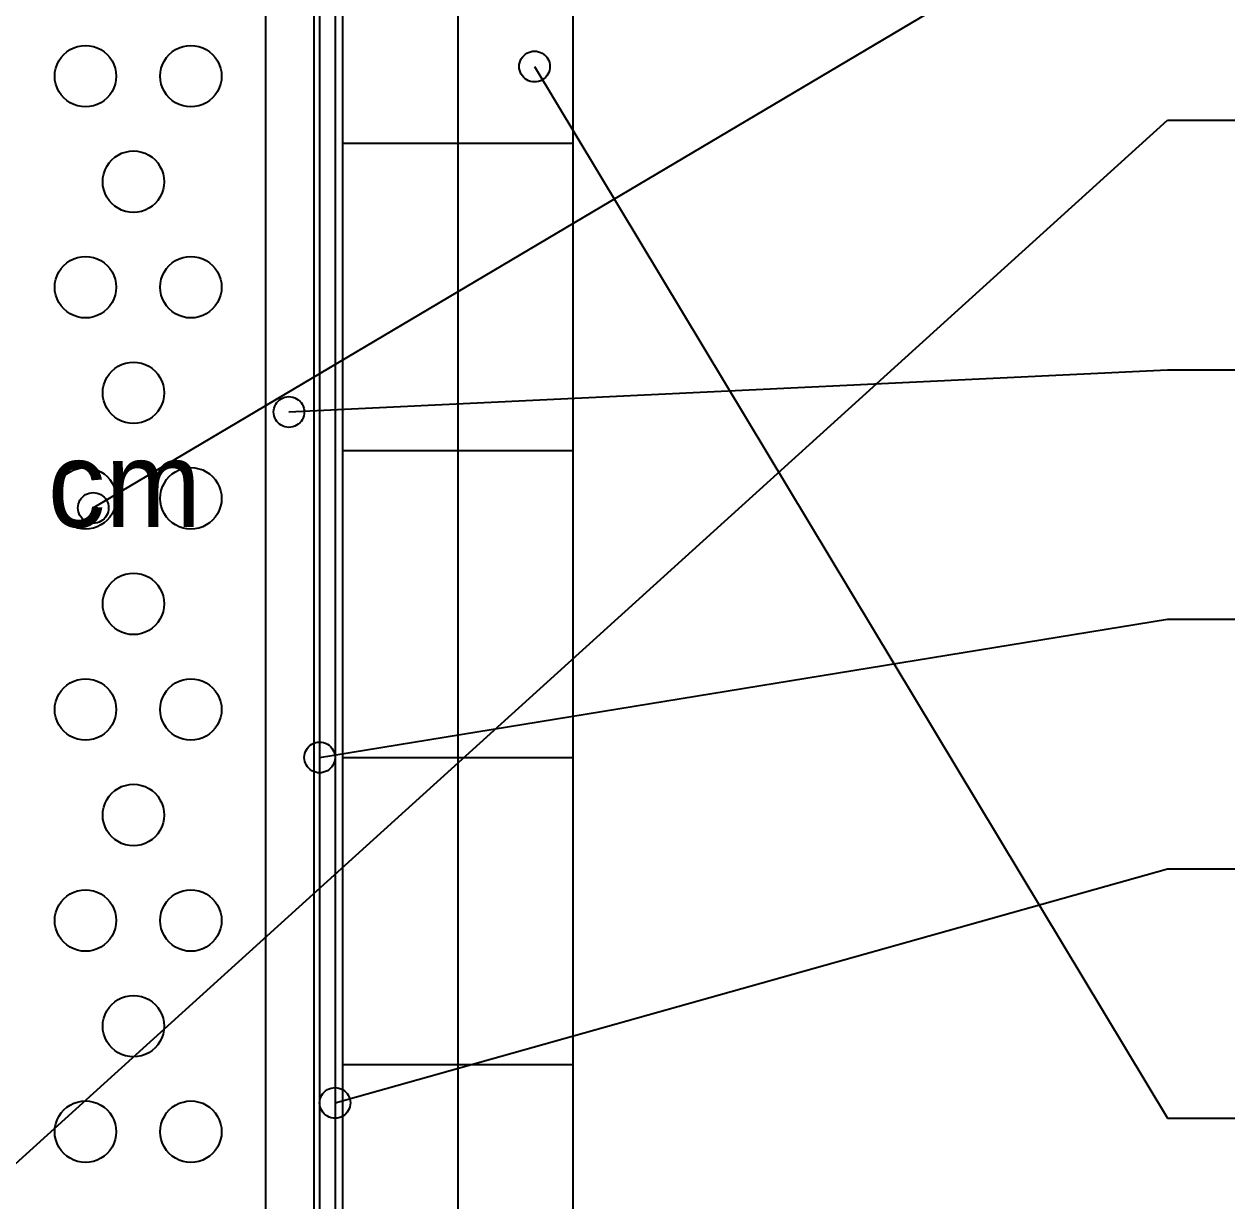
# Model space of a CAD drawing. Header units: millimetres. Extents: x 0 to 3648, y 0 to 594.
# Drawn here: x 700.06 to 749.17, y 377.78 to 425.49 of the extents above; entities that cross this region are included whole.
import ezdxf

# ---------------------------------------------------------------- set-up
doc = ezdxf.new("R2010")
doc.units = ezdxf.units.MM
for name, color, linetype in [('ALVENARIA', 8, 'CONTINUOUS'), ('ARMADURAS', 1, 'CONTINUOUS'), ('COTAS', 4, 'CONTINUOUS'), ('FORMAS', 7, 'CONTINUOUS'), ('SECUNDARIAS', 8, 'CONTINUOUS'), ('TEXTOS', 2, 'CONTINUOUS')]:
    doc.layers.add(name, color=color, linetype=linetype)

msp = doc.modelspace()

# ---------------------------------------------------------------- linework, layer by layer
at = {"layer": 'ALVENARIA'}
for p, q in [((712.97839, 420.66487), (722.3189, 420.66487)), ((712.97839, 408.21082), (722.3189, 408.21082)), ((712.97839, 395.75676), (722.3189, 395.75676)), ((712.97839, 383.3027), (722.3189, 383.3027))]:
    msp.add_line(p, q, dxfattribs=at)
at = {"layer": 'ARMADURAS'}
for p, q in [((717.64868, 444.01621), (717.64868, 345.94054)), ((712.04433, 443.23784), (712.04433, 343.6054))]:
    msp.add_line(p, q, dxfattribs=at)
at = {"layer": 'COTAS'}
for p, q in [((702.85945, 405.87567), (746.44863, 431.71783)), ((720.52384, 424.35368), (720.60102, 424.37986)), ((720.60102, 424.37986), (720.6809, 424.39576)), ((720.6809, 424.39576), (720.76216, 424.40108)), ((720.76216, 424.40108), (720.84341, 424.39576)), ((720.84341, 424.39576), (720.92335, 424.37986)), ((720.92335, 424.37986), (721.00048, 424.35368)), ((720.14479, 423.85965), (720.16069, 423.93954)), ((720.16069, 423.93954), (720.18686, 424.01668)), ((720.18686, 424.01668), (720.22286, 424.08974)), ((720.22286, 424.08974), (720.26812, 424.15746)), ((720.26812, 424.15746), (720.32183, 424.21869)), ((720.32183, 424.21869), (720.38311, 424.2724)), ((720.38311, 424.2724), (720.45078, 424.31765)), ((720.45078, 424.31765), (720.52384, 424.35368)), ((721.00048, 424.35368), (721.07353, 424.31765)), ((721.07353, 424.31765), (721.14126, 424.2724)), ((721.14126, 424.2724), (721.20249, 424.21869)), ((721.20249, 424.21869), (721.2562, 424.15746)), ((721.2562, 424.15746), (721.30146, 424.08974)), ((721.30146, 424.08974), (721.33745, 424.01668)), ((721.33745, 424.01668), (721.36362, 423.93954)), ((721.36362, 423.93954), (721.37952, 423.85965)), ((720.13947, 423.77838), (720.14479, 423.85965)), ((720.14479, 423.69709), (720.13947, 423.77838)), ((720.16069, 423.61722), (720.14479, 423.69709)), ((720.18686, 423.54008), (720.16069, 423.61722)), ((720.22286, 423.46702), (720.18686, 423.54008)), ((720.26812, 423.3993), (720.22286, 423.46702)), ((720.32183, 423.33807), (720.26812, 423.3993)), ((720.76216, 423.77838), (746.44863, 381.12324)), ((721.2562, 423.3993), (721.20249, 423.33807)), ((721.30146, 423.46702), (721.2562, 423.3993)), ((721.33745, 423.54008), (721.30146, 423.46702)), ((721.36362, 423.61722), (721.33745, 423.54008)), ((721.37952, 423.69709), (721.36362, 423.61722)), ((721.37952, 423.85965), (721.38484, 423.77838)), ((721.38484, 423.77838), (721.37952, 423.69709)), ((720.38311, 423.28435), (720.32183, 423.33807)), ((720.45078, 423.2391), (720.38311, 423.28435)), ((720.52384, 423.20307), (720.45078, 423.2391)), ((720.60102, 423.17689), (720.52384, 423.20307)), ((720.6809, 423.161), (720.60102, 423.17689)), ((720.76216, 423.15568), (720.6809, 423.161)), ((720.84341, 423.161), (720.76216, 423.15568)), ((720.92335, 423.17689), (720.84341, 423.161)), ((721.00048, 423.20307), (720.92335, 423.17689)), ((721.07353, 423.2391), (721.00048, 423.20307)), ((721.14126, 423.28435), (721.07353, 423.2391)), ((721.20249, 423.33807), (721.14126, 423.28435)), ((698.9676, 378.63243), (746.44863, 421.59892)), ((746.44863, 421.59892), (749.17299, 421.59892)), ((710.7989, 409.76757), (746.44863, 411.48)), ((746.44863, 411.48), (749.17299, 411.48)), ((710.25967, 410.07891), (710.30493, 410.14665)), ((710.30493, 410.14665), (710.35857, 410.20789)), ((710.35857, 410.20789), (710.41986, 410.2616)), ((710.41986, 410.2616), (710.48759, 410.30684)), ((710.48759, 410.30684), (710.56065, 410.34287)), ((710.56065, 410.34287), (710.63777, 410.36905)), ((710.63777, 410.36905), (710.71765, 410.38495)), ((710.71765, 410.38495), (710.7989, 410.39027)), ((710.7989, 410.39027), (710.88022, 410.38495)), ((710.88022, 410.38495), (710.9601, 410.36905)), ((710.9601, 410.36905), (711.03722, 410.34287)), ((711.03722, 410.34287), (711.11028, 410.30684)), ((711.11028, 410.30684), (711.17801, 410.2616)), ((711.17801, 410.2616), (711.23923, 410.20789)), ((711.23923, 410.20789), (711.29294, 410.14665)), ((711.29294, 410.14665), (711.3382, 410.07891)), ((710.17622, 409.76757), (710.18154, 409.84884)), ((710.18154, 409.68629), (710.17622, 409.76757)), ((710.18154, 409.84884), (710.19744, 409.92874)), ((710.19744, 409.60641), (710.18154, 409.68629)), ((710.19744, 409.92874), (710.22361, 410.00586)), ((710.22361, 410.00586), (710.25967, 410.07891)), ((711.3382, 410.07891), (711.3742, 410.00586)), ((711.3742, 410.00586), (711.40043, 409.92874)), ((711.40043, 409.92874), (711.41627, 409.84884)), ((711.41627, 409.68629), (711.40043, 409.60641)), ((711.41627, 409.84884), (711.42165, 409.76757)), ((711.42165, 409.76757), (711.41627, 409.68629)), ((710.22361, 409.52927), (710.19744, 409.60641)), ((710.25967, 409.45621), (710.22361, 409.52927)), ((710.30493, 409.3885), (710.25967, 409.45621)), ((710.35857, 409.32726), (710.30493, 409.3885)), ((710.41986, 409.27355), (710.35857, 409.32726)), ((710.48759, 409.22829), (710.41986, 409.27355)), ((710.56065, 409.19226), (710.48759, 409.22829)), ((710.63777, 409.16608), (710.56065, 409.19226)), ((710.71765, 409.15019), (710.63777, 409.16608)), ((710.7989, 409.14487), (710.71765, 409.15019)), ((710.88022, 409.15019), (710.7989, 409.14487)), ((710.9601, 409.16608), (710.88022, 409.15019)), ((711.03722, 409.19226), (710.9601, 409.16608)), ((711.11028, 409.22829), (711.03722, 409.19226)), ((711.17801, 409.27355), (711.11028, 409.22829)), ((711.23923, 409.32726), (711.17801, 409.27355)), ((711.29294, 409.3885), (711.23923, 409.32726)), ((711.3382, 409.45621), (711.29294, 409.3885)), ((711.3742, 409.52927), (711.3382, 409.45621)), ((711.40043, 409.60641), (711.3742, 409.52927)), ((702.28415, 406.11398), (702.32021, 406.18703)), ((702.32021, 406.18703), (702.36541, 406.25475)), ((702.36541, 406.25475), (702.41912, 406.31599)), ((702.41912, 406.31599), (702.48041, 406.3697)), ((702.48041, 406.3697), (702.54808, 406.41496)), ((702.54808, 406.41496), (702.62113, 406.45098)), ((702.62113, 406.45098), (702.69832, 406.47717)), ((702.69832, 406.47717), (702.7782, 406.49305)), ((702.7782, 406.49305), (702.85945, 406.49837)), ((702.85945, 406.49837), (702.94077, 406.49305)), ((702.94077, 406.49305), (703.02065, 406.47717)), ((703.02065, 406.47717), (703.09777, 406.45098)), ((703.09777, 406.45098), (703.17082, 406.41496)), ((703.17082, 406.41496), (703.23856, 406.3697)), ((703.23856, 406.3697), (703.29978, 406.31599)), ((703.29978, 406.31599), (703.35349, 406.25475)), ((703.35349, 406.25475), (703.39875, 406.18703)), ((703.39875, 406.18703), (703.43475, 406.11398)), ((702.23677, 405.87567), (702.24209, 405.95696)), ((702.24209, 405.7944), (702.23677, 405.87567)), ((702.24209, 405.95696), (702.25799, 406.03684)), ((702.25799, 405.71451), (702.24209, 405.7944)), ((702.25799, 406.03684), (702.28415, 406.11398)), ((702.28415, 405.63739), (702.25799, 405.71451)), ((703.43475, 406.11398), (703.46098, 406.03684)), ((703.46098, 405.71451), (703.43475, 405.63739)), ((703.46098, 406.03684), (703.47681, 405.95696)), ((703.47681, 405.7944), (703.46098, 405.71451)), ((703.47681, 405.95696), (703.48213, 405.87567)), ((703.48213, 405.87567), (703.47681, 405.7944)), ((702.32021, 405.56433), (702.28415, 405.63739)), ((702.36541, 405.4966), (702.32021, 405.56433)), ((702.41912, 405.43536), (702.36541, 405.4966)), ((702.48041, 405.38165), (702.41912, 405.43536)), ((702.54808, 405.3364), (702.48041, 405.38165)), ((702.62113, 405.30038), (702.54808, 405.3364)), ((702.69832, 405.27419), (702.62113, 405.30038)), ((702.7782, 405.25829), (702.69832, 405.27419)), ((702.85945, 405.25297), (702.7782, 405.25829)), ((702.94077, 405.25829), (702.85945, 405.25297)), ((703.02065, 405.27419), (702.94077, 405.25829)), ((703.09777, 405.30038), (703.02065, 405.27419)), ((703.17082, 405.3364), (703.09777, 405.30038)), ((703.23856, 405.38165), (703.17082, 405.3364)), ((703.29978, 405.43536), (703.23856, 405.38165)), ((703.35349, 405.4966), (703.29978, 405.43536)), ((703.39875, 405.56433), (703.35349, 405.4966)), ((703.43475, 405.63739), (703.39875, 405.56433)), ((712.04433, 395.75676), (746.44863, 401.36107)), ((746.44863, 401.36107), (749.17299, 401.36107)), ((711.88314, 396.35824), (711.96302, 396.37413)), ((711.96302, 396.37413), (712.04433, 396.37946)), ((712.04433, 396.37946), (712.12559, 396.37413)), ((712.12559, 396.37413), (712.20547, 396.35824)), ((711.42697, 395.83803), (711.44281, 395.91793)), ((711.44281, 395.91793), (711.46904, 395.99505)), ((711.46904, 395.99505), (711.50503, 396.06811)), ((711.50503, 396.06811), (711.55029, 396.13584)), ((711.55029, 396.13584), (711.604, 396.19708)), ((711.604, 396.19708), (711.66523, 396.25077)), ((711.66523, 396.25077), (711.73296, 396.29603)), ((711.73296, 396.29603), (711.80601, 396.33206)), ((711.80601, 396.33206), (711.88314, 396.35824)), ((712.20547, 396.35824), (712.28265, 396.33206)), ((712.28265, 396.33206), (712.35571, 396.29603)), ((712.35571, 396.29603), (712.42338, 396.25077)), ((712.42338, 396.25077), (712.48466, 396.19708)), ((712.48466, 396.19708), (712.53837, 396.13584)), ((712.53837, 396.13584), (712.58357, 396.06811)), ((712.58357, 396.06811), (712.61963, 395.99505)), ((712.61963, 395.99505), (712.6458, 395.91793)), ((712.6458, 395.91793), (712.6617, 395.83803)), ((711.42165, 395.75676), (711.42697, 395.83803)), ((711.42697, 395.67548), (711.42165, 395.75676)), ((711.44281, 395.59558), (711.42697, 395.67548)), ((711.46904, 395.51846), (711.44281, 395.59558)), ((711.50503, 395.44541), (711.46904, 395.51846)), ((711.55029, 395.37767), (711.50503, 395.44541)), ((712.58357, 395.44541), (712.53837, 395.37767)), ((712.61963, 395.51846), (712.58357, 395.44541)), ((712.6458, 395.59558), (712.61963, 395.51846)), ((712.6617, 395.67548), (712.6458, 395.59558)), ((712.6617, 395.83803), (712.66702, 395.75676)), ((712.66702, 395.75676), (712.6617, 395.67548)), ((711.604, 395.31643), (711.55029, 395.37767)), ((711.66523, 395.26274), (711.604, 395.31643)), ((711.73296, 395.21748), (711.66523, 395.26274)), ((711.80601, 395.18145), (711.73296, 395.21748)), ((711.88314, 395.15527), (711.80601, 395.18145)), ((711.96302, 395.13939), (711.88314, 395.15527)), ((712.04433, 395.13405), (711.96302, 395.13939)), ((712.12559, 395.13939), (712.04433, 395.13405)), ((712.20547, 395.15527), (712.12559, 395.13939)), ((712.28265, 395.18145), (712.20547, 395.15527)), ((712.35571, 395.21748), (712.28265, 395.18145)), ((712.42338, 395.26274), (712.35571, 395.21748)), ((712.48466, 395.31643), (712.42338, 395.26274)), ((712.53837, 395.37767), (712.48466, 395.31643)), ((712.66702, 381.74594), (746.44863, 391.24217)), ((746.44863, 391.24217), (749.17299, 391.24217)), ((712.12778, 382.0573), (712.17298, 382.12502)), ((712.17298, 382.12502), (712.22669, 382.18627)), ((712.22669, 382.18627), (712.28797, 382.23997)), ((712.28797, 382.23997), (712.35571, 382.28523)), ((712.35571, 382.28523), (712.4287, 382.32125)), ((712.4287, 382.32125), (712.50588, 382.34743)), ((712.50588, 382.34743), (712.58576, 382.36332)), ((712.58576, 382.36332), (712.66702, 382.36866)), ((712.66702, 382.36866), (712.74833, 382.36332)), ((712.74833, 382.36332), (712.82821, 382.34743)), ((712.82821, 382.34743), (712.90534, 382.32125)), ((712.90534, 382.32125), (712.97839, 382.28523)), ((712.97839, 382.28523), (713.04612, 382.23997)), ((713.04612, 382.23997), (713.10735, 382.18627)), ((713.10735, 382.18627), (713.16106, 382.12502)), ((713.16106, 382.12502), (713.20632, 382.0573)), ((712.04433, 381.74594), (712.04965, 381.82723)), ((712.04965, 381.66467), (712.04433, 381.74594)), ((712.04965, 381.82723), (712.06555, 381.90712)), ((712.06555, 381.58478), (712.04965, 381.66467)), ((712.06555, 381.90712), (712.09172, 381.98424)), ((712.09172, 381.98424), (712.12778, 382.0573)), ((713.20632, 382.0573), (713.24231, 381.98424)), ((713.24231, 381.98424), (713.26854, 381.90712)), ((713.26854, 381.90712), (713.28438, 381.82723)), ((713.28438, 381.66467), (713.26854, 381.58478)), ((713.28438, 381.82723), (713.2897, 381.74594)), ((713.2897, 381.74594), (713.28438, 381.66467)), ((712.09172, 381.50765), (712.06555, 381.58478)), ((712.12778, 381.4346), (712.09172, 381.50765)), ((712.17298, 381.36687), (712.12778, 381.4346)), ((712.22669, 381.30563), (712.17298, 381.36687)), ((712.28797, 381.25192), (712.22669, 381.30563)), ((712.35571, 381.20667), (712.28797, 381.25192)), ((712.4287, 381.17064), (712.35571, 381.20667)), ((712.50588, 381.14446), (712.4287, 381.17064)), ((712.58576, 381.12858), (712.50588, 381.14446)), ((712.82821, 381.14446), (712.74833, 381.12858)), ((712.90534, 381.17064), (712.82821, 381.14446)), ((712.97839, 381.20667), (712.90534, 381.17064)), ((713.04612, 381.25192), (712.97839, 381.20667)), ((713.10735, 381.30563), (713.04612, 381.25192)), ((713.16106, 381.36687), (713.10735, 381.30563)), ((713.20632, 381.4346), (713.16106, 381.36687)), ((713.24231, 381.50765), (713.20632, 381.4346)), ((713.26854, 381.58478), (713.24231, 381.50765)), ((712.66702, 381.12324), (712.58576, 381.12858)), ((712.74833, 381.12858), (712.66702, 381.12324)), ((746.44863, 381.12324), (749.17299, 381.12324))]:
    msp.add_line(p, q, dxfattribs=at)
at = {"layer": 'FORMAS'}
for p, q in [((712.97839, 355.28108), (712.97839, 445.57297)), ((722.3189, 445.57297), (722.3189, 355.28108))]:
    msp.add_line(p, q, dxfattribs=at)
at = {"layer": 'SECUNDARIAS'}
for p, q in [((712.66702, 443.23784), (712.66702, 344.38379)), ((709.86485, 344.38379), (709.86485, 440.9027)), ((711.81083, 440.9027), (711.81083, 344.38379)), ((701.66041, 424.26982), (701.78285, 424.37723)), ((701.78285, 424.37723), (701.91832, 424.46775)), ((701.91832, 424.46775), (702.06443, 424.5398)), ((702.06443, 424.5398), (702.21867, 424.59217)), ((702.21867, 424.59217), (702.37849, 424.62394)), ((702.37849, 424.62394), (702.541, 424.63459)), ((702.541, 424.63459), (702.70358, 424.62394)), ((702.70358, 424.62394), (702.86339, 424.59217)), ((702.86339, 424.59217), (703.01764, 424.5398)), ((703.01764, 424.5398), (703.16375, 424.46775)), ((703.16375, 424.46775), (703.29922, 424.37723)), ((703.29922, 424.37723), (703.42166, 424.26982)), ((705.94151, 424.26982), (706.06395, 424.37723)), ((706.06395, 424.37723), (706.19942, 424.46775)), ((706.19942, 424.46775), (706.34553, 424.5398)), ((706.34553, 424.5398), (706.49977, 424.59217)), ((706.49977, 424.59217), (706.65953, 424.62394)), ((706.65953, 424.62394), (706.8221, 424.63459)), ((706.8221, 424.63459), (706.98468, 424.62394)), ((706.98468, 424.62394), (707.14443, 424.59217)), ((707.14443, 424.59217), (707.29868, 424.5398)), ((707.29868, 424.5398), (707.44479, 424.46775)), ((707.44479, 424.46775), (707.58025, 424.37723)), ((707.58025, 424.37723), (707.70276, 424.26982)), ((701.39041, 423.86579), (701.46246, 424.01189)), ((701.46246, 424.01189), (701.55298, 424.14735)), ((701.55298, 424.14735), (701.66041, 424.26982)), ((703.42166, 424.26982), (703.52908, 424.14735)), ((703.52908, 424.14735), (703.6196, 424.01189)), ((703.6196, 424.01189), (703.69166, 423.86579)), ((705.67151, 423.86579), (705.74356, 424.01189)), ((705.74356, 424.01189), (705.83408, 424.14735)), ((705.83408, 424.14735), (705.94151, 424.26982)), ((707.70276, 424.26982), (707.81018, 424.14735)), ((707.81018, 424.14735), (707.90064, 424.01189)), ((707.90064, 424.01189), (707.97269, 423.86579)), ((701.29564, 423.38919), (701.30628, 423.55175)), ((701.30628, 423.22664), (701.29564, 423.38919)), ((701.30628, 423.55175), (701.33808, 423.71152)), ((701.33808, 423.71152), (701.39041, 423.86579)), ((703.69166, 423.86579), (703.74399, 423.71152)), ((703.74399, 423.71152), (703.77579, 423.55175)), ((703.77579, 423.55175), (703.78643, 423.38919)), ((703.78643, 423.38919), (703.77579, 423.22664)), ((705.57674, 423.38919), (705.58738, 423.55175)), ((705.58738, 423.22664), (705.57674, 423.38919)), ((705.58738, 423.55175), (705.61912, 423.71152)), ((705.61912, 423.71152), (705.67151, 423.86579)), ((707.97269, 423.86579), (708.02509, 423.71152)), ((708.02509, 423.71152), (708.05689, 423.55175)), ((708.05689, 423.55175), (708.06753, 423.38919)), ((708.06753, 423.38919), (708.05689, 423.22664)), ((701.33808, 423.06685), (701.30628, 423.22664)), ((701.39041, 422.91259), (701.33808, 423.06685)), ((701.46246, 422.76648), (701.39041, 422.91259)), ((703.69166, 422.91259), (703.6196, 422.76648)), ((703.74399, 423.06685), (703.69166, 422.91259)), ((703.77579, 423.22664), (703.74399, 423.06685)), ((705.61912, 423.06685), (705.58738, 423.22664)), ((705.67151, 422.91259), (705.61912, 423.06685)), ((705.74356, 422.76648), (705.67151, 422.91259)), ((707.97269, 422.91259), (707.90064, 422.76648)), ((708.02509, 423.06685), (707.97269, 422.91259)), ((708.05689, 423.22664), (708.02509, 423.06685)), ((701.55298, 422.63103), (701.46246, 422.76648)), ((701.66041, 422.50855), (701.55298, 422.63103)), ((701.78285, 422.40114), (701.66041, 422.50855)), ((701.91832, 422.31064), (701.78285, 422.40114)), ((703.29922, 422.40114), (703.16375, 422.31064)), ((703.42166, 422.50855), (703.29922, 422.40114)), ((703.52908, 422.63103), (703.42166, 422.50855)), ((703.6196, 422.76648), (703.52908, 422.63103)), ((705.83408, 422.63103), (705.74356, 422.76648)), ((705.94151, 422.50855), (705.83408, 422.63103)), ((706.06395, 422.40114), (705.94151, 422.50855)), ((706.19942, 422.31064), (706.06395, 422.40114)), ((707.58025, 422.40114), (707.44479, 422.31064)), ((707.70276, 422.50855), (707.58025, 422.40114)), ((707.81018, 422.63103), (707.70276, 422.50855)), ((707.90064, 422.76648), (707.81018, 422.63103)), ((702.06443, 422.23859), (701.91832, 422.31064)), ((702.21867, 422.18622), (702.06443, 422.23859)), ((702.37849, 422.15444), (702.21867, 422.18622)), ((702.541, 422.14378), (702.37849, 422.15444)), ((702.70358, 422.15444), (702.541, 422.14378)), ((702.86339, 422.18622), (702.70358, 422.15444)), ((703.01764, 422.23859), (702.86339, 422.18622)), ((703.16375, 422.31064), (703.01764, 422.23859)), ((706.34553, 422.23859), (706.19942, 422.31064)), ((706.49977, 422.18622), (706.34553, 422.23859)), ((706.65953, 422.15444), (706.49977, 422.18622)), ((706.8221, 422.14378), (706.65953, 422.15444)), ((706.98468, 422.15444), (706.8221, 422.14378)), ((707.14443, 422.18622), (706.98468, 422.15444)), ((707.29868, 422.23859), (707.14443, 422.18622)), ((707.44479, 422.31064), (707.29868, 422.23859)), ((703.49891, 419.86626), (703.60633, 419.98874)), ((703.60633, 419.98874), (703.72884, 420.09616)), ((703.72884, 420.09616), (703.86425, 420.18666)), ((703.86425, 420.18666), (704.01035, 420.25872)), ((704.01035, 420.25872), (704.16466, 420.31108)), ((704.16466, 420.31108), (704.32442, 420.34285)), ((704.32442, 420.34285), (704.48699, 420.35351)), ((704.48699, 420.35351), (704.64956, 420.34285)), ((704.64956, 420.34285), (704.80932, 420.31108)), ((704.80932, 420.31108), (704.96357, 420.25872)), ((704.96357, 420.25872), (705.10968, 420.18666)), ((705.10968, 420.18666), (705.24514, 420.09616)), ((705.24514, 420.09616), (705.36759, 419.98874)), ((705.36759, 419.98874), (705.47501, 419.86626)), ((703.284, 419.43044), (703.3364, 419.5847)), ((703.3364, 419.5847), (703.40845, 419.73081)), ((703.40845, 419.73081), (703.49891, 419.86626)), ((705.47501, 419.86626), (705.56553, 419.73081)), ((705.56553, 419.73081), (705.63758, 419.5847)), ((705.63758, 419.5847), (705.68992, 419.43044)), ((703.24156, 419.10811), (703.2522, 419.27067)), ((703.2522, 418.94555), (703.24156, 419.10811)), ((703.2522, 419.27067), (703.284, 419.43044)), ((705.68992, 419.43044), (705.72172, 419.27067)), ((705.72172, 419.27067), (705.73236, 419.10811)), ((705.73236, 419.10811), (705.72172, 418.94555)), ((703.284, 418.78577), (703.2522, 418.94555)), ((703.3364, 418.63152), (703.284, 418.78577)), ((703.40845, 418.48541), (703.3364, 418.63152)), ((703.49891, 418.34996), (703.40845, 418.48541)), ((705.56553, 418.48541), (705.47501, 418.34996)), ((705.63758, 418.63152), (705.56553, 418.48541)), ((705.68992, 418.78577), (705.63758, 418.63152)), ((705.72172, 418.94555), (705.68992, 418.78577)), ((703.60633, 418.22747), (703.49891, 418.34996)), ((703.72884, 418.12006), (703.60633, 418.22747)), ((703.86425, 418.02956), (703.72884, 418.12006)), ((704.01035, 417.9575), (703.86425, 418.02956)), ((705.10968, 418.02956), (704.96357, 417.9575)), ((705.24514, 418.12006), (705.10968, 418.02956)), ((705.36759, 418.22747), (705.24514, 418.12006)), ((705.47501, 418.34996), (705.36759, 418.22747)), ((704.16466, 417.90514), (704.01035, 417.9575)), ((704.32442, 417.87335), (704.16466, 417.90514)), ((704.48699, 417.8627), (704.32442, 417.87335)), ((704.64956, 417.87335), (704.48699, 417.8627)), ((704.80932, 417.90514), (704.64956, 417.87335)), ((704.96357, 417.9575), (704.80932, 417.90514)), ((702.06443, 415.97763), (702.21867, 416.03)), ((702.21867, 416.03), (702.37849, 416.06178)), ((702.37849, 416.06178), (702.541, 416.07243)), ((702.541, 416.07243), (702.70358, 416.06178)), ((702.70358, 416.06178), (702.86339, 416.03)), ((702.86339, 416.03), (703.01764, 415.97763)), ((706.34553, 415.97763), (706.49977, 416.03)), ((706.49977, 416.03), (706.65953, 416.06178)), ((706.65953, 416.06178), (706.8221, 416.07243)), ((706.8221, 416.07243), (706.98468, 416.06178)), ((706.98468, 416.06178), (707.14443, 416.03)), ((707.14443, 416.03), (707.29868, 415.97763)), ((701.46246, 415.44973), (701.55298, 415.58518)), ((701.55298, 415.58518), (701.66041, 415.70765)), ((701.66041, 415.70765), (701.78285, 415.81508)), ((701.78285, 415.81508), (701.91832, 415.90558)), ((701.91832, 415.90558), (702.06443, 415.97763)), ((703.01764, 415.97763), (703.16375, 415.90558)), ((703.16375, 415.90558), (703.29922, 415.81508)), ((703.29922, 415.81508), (703.42166, 415.70765)), ((703.42166, 415.70765), (703.52908, 415.58518)), ((703.52908, 415.58518), (703.6196, 415.44973)), ((705.74356, 415.44973), (705.83408, 415.58518)), ((705.83408, 415.58518), (705.94151, 415.70765)), ((705.94151, 415.70765), (706.06395, 415.81508)), ((706.06395, 415.81508), (706.19942, 415.90558)), ((706.19942, 415.90558), (706.34553, 415.97763)), ((707.29868, 415.97763), (707.44479, 415.90558)), ((707.44479, 415.90558), (707.58025, 415.81508)), ((707.58025, 415.81508), (707.70276, 415.70765)), ((707.70276, 415.70765), (707.81018, 415.58518)), ((707.81018, 415.58518), (707.90064, 415.44973)), ((701.30628, 414.98958), (701.33808, 415.14935)), ((701.33808, 415.14935), (701.39041, 415.30362)), ((701.39041, 415.30362), (701.46246, 415.44973)), ((703.6196, 415.44973), (703.69166, 415.30362)), ((703.69166, 415.30362), (703.74399, 415.14935)), ((703.74399, 415.14935), (703.77579, 414.98958)), ((705.58738, 414.98958), (705.61912, 415.14935)), ((705.61912, 415.14935), (705.67151, 415.30362)), ((705.67151, 415.30362), (705.74356, 415.44973)), ((707.90064, 415.44973), (707.97269, 415.30362)), ((707.97269, 415.30362), (708.02509, 415.14935)), ((708.02509, 415.14935), (708.05689, 414.98958)), ((701.29564, 414.82703), (701.30628, 414.98958)), ((701.30628, 414.66447), (701.29564, 414.82703)), ((701.33808, 414.5047), (701.30628, 414.66447)), ((703.77579, 414.66447), (703.74399, 414.5047)), ((703.77579, 414.98958), (703.78643, 414.82703)), ((703.78643, 414.82703), (703.77579, 414.66447)), ((705.57674, 414.82703), (705.58738, 414.98958)), ((705.58738, 414.66447), (705.57674, 414.82703)), ((705.61912, 414.5047), (705.58738, 414.66447)), ((708.05689, 414.66447), (708.02509, 414.5047)), ((708.05689, 414.98958), (708.06753, 414.82703)), ((708.06753, 414.82703), (708.05689, 414.66447)), ((701.39041, 414.35044), (701.33808, 414.5047)), ((701.46246, 414.20433), (701.39041, 414.35044)), ((701.55298, 414.06888), (701.46246, 414.20433)), ((701.66041, 413.9464), (701.55298, 414.06888)), ((703.52908, 414.06888), (703.42166, 413.9464)), ((703.6196, 414.20433), (703.52908, 414.06888)), ((703.69166, 414.35044), (703.6196, 414.20433)), ((703.74399, 414.5047), (703.69166, 414.35044)), ((705.67151, 414.35044), (705.61912, 414.5047)), ((705.74356, 414.20433), (705.67151, 414.35044)), ((705.83408, 414.06888), (705.74356, 414.20433)), ((705.94151, 413.9464), (705.83408, 414.06888)), ((707.81018, 414.06888), (707.70276, 413.9464)), ((707.90064, 414.20433), (707.81018, 414.06888)), ((707.97269, 414.35044), (707.90064, 414.20433)), ((708.02509, 414.5047), (707.97269, 414.35044)), ((701.78285, 413.83898), (701.66041, 413.9464)), ((701.91832, 413.74847), (701.78285, 413.83898)), ((702.06443, 413.67642), (701.91832, 413.74847)), ((702.21867, 413.62405), (702.06443, 413.67642)), ((702.37849, 413.59227), (702.21867, 413.62405)), ((702.541, 413.58163), (702.37849, 413.59227)), ((702.70358, 413.59227), (702.541, 413.58163)), ((702.86339, 413.62405), (702.70358, 413.59227)), ((703.01764, 413.67642), (702.86339, 413.62405)), ((703.16375, 413.74847), (703.01764, 413.67642)), ((703.29922, 413.83898), (703.16375, 413.74847)), ((703.42166, 413.9464), (703.29922, 413.83898)), ((706.06395, 413.83898), (705.94151, 413.9464)), ((706.19942, 413.74847), (706.06395, 413.83898)), ((706.34553, 413.67642), (706.19942, 413.74847)), ((706.49977, 413.62405), (706.34553, 413.67642)), ((706.65953, 413.59227), (706.49977, 413.62405)), ((706.8221, 413.58163), (706.65953, 413.59227)), ((706.98468, 413.59227), (706.8221, 413.58163)), ((707.14443, 413.62405), (706.98468, 413.59227)), ((707.29868, 413.67642), (707.14443, 413.62405)), ((707.44479, 413.74847), (707.29868, 413.67642)), ((707.58025, 413.83898), (707.44479, 413.74847)), ((707.70276, 413.9464), (707.58025, 413.83898)), ((703.72884, 411.53399), (703.86425, 411.6245)), ((703.86425, 411.6245), (704.01035, 411.69655)), ((704.01035, 411.69655), (704.16466, 411.74891)), ((704.16466, 411.74891), (704.32442, 411.7807)), ((704.32442, 411.7807), (704.48699, 411.79136)), ((704.48699, 411.79136), (704.64956, 411.7807)), ((704.64956, 411.7807), (704.80932, 411.74891)), ((704.80932, 411.74891), (704.96357, 411.69655)), ((704.96357, 411.69655), (705.10968, 411.6245)), ((705.10968, 411.6245), (705.24514, 411.53399)), ((703.3364, 411.02255), (703.40845, 411.16864)), ((703.40845, 411.16864), (703.49891, 411.30411)), ((703.49891, 411.30411), (703.60633, 411.42659)), ((703.60633, 411.42659), (703.72884, 411.53399)), ((705.24514, 411.53399), (705.36759, 411.42659)), ((705.36759, 411.42659), (705.47501, 411.30411)), ((705.47501, 411.30411), (705.56553, 411.16864)), ((705.56553, 411.16864), (705.63758, 411.02255)), ((703.24156, 410.54594), (703.2522, 410.7085)), ((703.2522, 410.7085), (703.284, 410.86829)), ((703.284, 410.86829), (703.3364, 411.02255)), ((705.63758, 411.02255), (705.68992, 410.86829)), ((705.68992, 410.86829), (705.72172, 410.7085)), ((705.72172, 410.7085), (705.73236, 410.54594)), ((703.2522, 410.38339), (703.24156, 410.54594)), ((703.284, 410.22361), (703.2522, 410.38339)), ((703.3364, 410.06935), (703.284, 410.22361)), ((705.68992, 410.22361), (705.63758, 410.06935)), ((705.72172, 410.38339), (705.68992, 410.22361)), ((705.73236, 410.54594), (705.72172, 410.38339)), ((703.40845, 409.92324), (703.3364, 410.06935)), ((703.49891, 409.78779), (703.40845, 409.92324)), ((703.60633, 409.66531), (703.49891, 409.78779)), ((703.72884, 409.55789), (703.60633, 409.66531)), ((705.36759, 409.66531), (705.24514, 409.55789)), ((705.47501, 409.78779), (705.36759, 409.66531)), ((705.56553, 409.92324), (705.47501, 409.78779)), ((705.63758, 410.06935), (705.56553, 409.92324)), ((703.86425, 409.46739), (703.72884, 409.55789)), ((704.01035, 409.39534), (703.86425, 409.46739)), ((704.16466, 409.34297), (704.01035, 409.39534)), ((704.32442, 409.3112), (704.16466, 409.34297)), ((704.48699, 409.30054), (704.32442, 409.3112)), ((704.64956, 409.3112), (704.48699, 409.30054)), ((704.80932, 409.34297), (704.64956, 409.3112)), ((704.96357, 409.39534), (704.80932, 409.34297)), ((705.10968, 409.46739), (704.96357, 409.39534)), ((705.24514, 409.55789), (705.10968, 409.46739)), ((701.66041, 407.1455), (701.78285, 407.25291)), ((701.78285, 407.25291), (701.91832, 407.34341)), ((701.91832, 407.34341), (702.06443, 407.41546)), ((702.06443, 407.41546), (702.21867, 407.46783)), ((702.21867, 407.46783), (702.37849, 407.49962)), ((702.37849, 407.49962), (702.541, 407.51027)), ((702.541, 407.51027), (702.70358, 407.49962)), ((702.70358, 407.49962), (702.86339, 407.46783)), ((702.86339, 407.46783), (703.01764, 407.41546)), ((703.01764, 407.41546), (703.16375, 407.34341)), ((703.16375, 407.34341), (703.29922, 407.25291)), ((703.29922, 407.25291), (703.42166, 407.1455)), ((705.94151, 407.1455), (706.06395, 407.25291)), ((706.06395, 407.25291), (706.19942, 407.34341)), ((706.19942, 407.34341), (706.34553, 407.41546)), ((706.34553, 407.41546), (706.49977, 407.46783)), ((706.49977, 407.46783), (706.65953, 407.49962)), ((706.65953, 407.49962), (706.8221, 407.51027)), ((706.8221, 407.51027), (706.98468, 407.49962)), ((706.98468, 407.49962), (707.14443, 407.46783)), ((707.14443, 407.46783), (707.29868, 407.41546)), ((707.29868, 407.41546), (707.44479, 407.34341)), ((707.44479, 407.34341), (707.58025, 407.25291)), ((707.58025, 407.25291), (707.70276, 407.1455)), ((701.33808, 406.5872), (701.39041, 406.74146)), ((701.39041, 406.74146), (701.46246, 406.88757)), ((701.46246, 406.88757), (701.55298, 407.02302)), ((701.55298, 407.02302), (701.66041, 407.1455)), ((703.42166, 407.1455), (703.52908, 407.02302)), ((703.52908, 407.02302), (703.6196, 406.88757)), ((703.6196, 406.88757), (703.69166, 406.74146)), ((703.69166, 406.74146), (703.74399, 406.5872)), ((705.61912, 406.5872), (705.67151, 406.74146)), ((705.67151, 406.74146), (705.74356, 406.88757)), ((705.74356, 406.88757), (705.83408, 407.02302)), ((705.83408, 407.02302), (705.94151, 407.1455)), ((707.70276, 407.1455), (707.81018, 407.02302)), ((707.81018, 407.02302), (707.90064, 406.88757)), ((707.90064, 406.88757), (707.97269, 406.74146)), ((707.97269, 406.74146), (708.02509, 406.5872)), ((701.29564, 406.26486), (701.30628, 406.42742)), ((701.30628, 406.1023), (701.29564, 406.26486)), ((701.30628, 406.42742), (701.33808, 406.5872)), ((703.74399, 406.5872), (703.77579, 406.42742)), ((703.77579, 406.42742), (703.78643, 406.26486)), ((703.78643, 406.26486), (703.77579, 406.1023)), ((705.57674, 406.26486), (705.58738, 406.42742)), ((705.58738, 406.1023), (705.57674, 406.26486)), ((705.58738, 406.42742), (705.61912, 406.5872)), ((708.02509, 406.5872), (708.05689, 406.42742)), ((708.05689, 406.42742), (708.06753, 406.26486)), ((708.06753, 406.26486), (708.05689, 406.1023)), ((701.33808, 405.94253), (701.30628, 406.1023)), ((701.39041, 405.78827), (701.33808, 405.94253)), ((701.46246, 405.64216), (701.39041, 405.78827)), ((703.69166, 405.78827), (703.6196, 405.64216)), ((703.74399, 405.94253), (703.69166, 405.78827)), ((703.77579, 406.1023), (703.74399, 405.94253)), ((705.61912, 405.94253), (705.58738, 406.1023)), ((705.67151, 405.78827), (705.61912, 405.94253)), ((705.74356, 405.64216), (705.67151, 405.78827)), ((707.97269, 405.78827), (707.90064, 405.64216)), ((708.02509, 405.94253), (707.97269, 405.78827)), ((708.05689, 406.1023), (708.02509, 405.94253)), ((701.55298, 405.50671), (701.46246, 405.64216)), ((701.66041, 405.38423), (701.55298, 405.50671)), ((701.78285, 405.27682), (701.66041, 405.38423)), ((701.91832, 405.1863), (701.78285, 405.27682)), ((703.29922, 405.27682), (703.16375, 405.1863)), ((703.42166, 405.38423), (703.29922, 405.27682)), ((703.52908, 405.50671), (703.42166, 405.38423)), ((703.6196, 405.64216), (703.52908, 405.50671)), ((705.83408, 405.50671), (705.74356, 405.64216)), ((705.94151, 405.38423), (705.83408, 405.50671)), ((706.06395, 405.27682), (705.94151, 405.38423)), ((706.19942, 405.1863), (706.06395, 405.27682)), ((707.58025, 405.27682), (707.44479, 405.1863)), ((707.70276, 405.38423), (707.58025, 405.27682)), ((707.81018, 405.50671), (707.70276, 405.38423)), ((707.90064, 405.64216), (707.81018, 405.50671)), ((702.06443, 405.11427), (701.91832, 405.1863)), ((702.21867, 405.0619), (702.06443, 405.11427)), ((702.37849, 405.03012), (702.21867, 405.0619)), ((702.541, 405.01946), (702.37849, 405.03012)), ((702.70358, 405.03012), (702.541, 405.01946)), ((702.86339, 405.0619), (702.70358, 405.03012)), ((703.01764, 405.11427), (702.86339, 405.0619)), ((703.16375, 405.1863), (703.01764, 405.11427)), ((706.34553, 405.11427), (706.19942, 405.1863)), ((706.49977, 405.0619), (706.34553, 405.11427)), ((706.65953, 405.03012), (706.49977, 405.0619)), ((706.8221, 405.01946), (706.65953, 405.03012)), ((706.98468, 405.03012), (706.8221, 405.01946)), ((707.14443, 405.0619), (706.98468, 405.03012)), ((707.29868, 405.11427), (707.14443, 405.0619)), ((707.44479, 405.1863), (707.29868, 405.11427)), ((703.49891, 402.74194), (703.60633, 402.86442)), ((703.60633, 402.86442), (703.72884, 402.97182)), ((703.72884, 402.97182), (703.86425, 403.06234)), ((703.86425, 403.06234), (704.01035, 403.13438)), ((704.01035, 403.13438), (704.16466, 403.18675)), ((704.16466, 403.18675), (704.32442, 403.21853)), ((704.32442, 403.21853), (704.48699, 403.22919)), ((704.48699, 403.22919), (704.64956, 403.21853)), ((704.64956, 403.21853), (704.80932, 403.18675)), ((704.80932, 403.18675), (704.96357, 403.13438)), ((704.96357, 403.13438), (705.10968, 403.06234)), ((705.10968, 403.06234), (705.24514, 402.97182)), ((705.24514, 402.97182), (705.36759, 402.86442)), ((705.36759, 402.86442), (705.47501, 402.74194)), ((703.2522, 402.14635), (703.284, 402.30612)), ((703.284, 402.30612), (703.3364, 402.46038)), ((703.3364, 402.46038), (703.40845, 402.60649)), ((703.40845, 402.60649), (703.49891, 402.74194)), ((705.47501, 402.74194), (705.56553, 402.60649)), ((705.56553, 402.60649), (705.63758, 402.46038)), ((705.63758, 402.46038), (705.68992, 402.30612)), ((705.68992, 402.30612), (705.72172, 402.14635)), ((703.24156, 401.98379), (703.2522, 402.14635)), ((703.2522, 401.82123), (703.24156, 401.98379)), ((703.284, 401.66145), (703.2522, 401.82123)), ((705.72172, 401.82123), (705.68992, 401.66145)), ((705.72172, 402.14635), (705.73236, 401.98379)), ((705.73236, 401.98379), (705.72172, 401.82123)), ((703.3364, 401.50718), (703.284, 401.66145)), ((703.40845, 401.36107), (703.3364, 401.50718)), ((703.49891, 401.22562), (703.40845, 401.36107)), ((705.56553, 401.36107), (705.47501, 401.22562)), ((705.63758, 401.50718), (705.56553, 401.36107)), ((705.68992, 401.66145), (705.63758, 401.50718)), ((703.60633, 401.10315), (703.49891, 401.22562)), ((703.72884, 400.99574), (703.60633, 401.10315)), ((703.86425, 400.90524), (703.72884, 400.99574)), ((704.01035, 400.83318), (703.86425, 400.90524)), ((704.16466, 400.78082), (704.01035, 400.83318)), ((704.96357, 400.83318), (704.80932, 400.78082)), ((705.10968, 400.90524), (704.96357, 400.83318)), ((705.24514, 400.99574), (705.10968, 400.90524)), ((705.36759, 401.10315), (705.24514, 400.99574)), ((705.47501, 401.22562), (705.36759, 401.10315)), ((704.32442, 400.74903), (704.16466, 400.78082)), ((704.48699, 400.73838), (704.32442, 400.74903)), ((704.64956, 400.74903), (704.48699, 400.73838)), ((704.80932, 400.78082), (704.64956, 400.74903)), ((701.91832, 398.78126), (702.06443, 398.85331)), ((702.06443, 398.85331), (702.21867, 398.90568)), ((702.21867, 398.90568), (702.37849, 398.93745)), ((702.37849, 398.93745), (702.541, 398.9481)), ((702.541, 398.9481), (702.70358, 398.93745)), ((702.70358, 398.93745), (702.86339, 398.90568)), ((702.86339, 398.90568), (703.01764, 398.85331)), ((703.01764, 398.85331), (703.16375, 398.78126)), ((706.19942, 398.78126), (706.34553, 398.85331)), ((706.34553, 398.85331), (706.49977, 398.90568)), ((706.49977, 398.90568), (706.65953, 398.93745)), ((706.65953, 398.93745), (706.8221, 398.9481)), ((706.8221, 398.9481), (706.98468, 398.93745)), ((706.98468, 398.93745), (707.14443, 398.90568)), ((707.14443, 398.90568), (707.29868, 398.85331)), ((707.29868, 398.85331), (707.44479, 398.78126)), ((701.46246, 398.32541), (701.55298, 398.46086)), ((701.55298, 398.46086), (701.66041, 398.58333)), ((701.66041, 398.58333), (701.78285, 398.69076)), ((701.78285, 398.69076), (701.91832, 398.78126)), ((703.16375, 398.78126), (703.29922, 398.69076)), ((703.29922, 398.69076), (703.42166, 398.58333)), ((703.42166, 398.58333), (703.52908, 398.46086)), ((703.52908, 398.46086), (703.6196, 398.32541)), ((705.74356, 398.32541), (705.83408, 398.46086)), ((705.83408, 398.46086), (705.94151, 398.58333)), ((705.94151, 398.58333), (706.06395, 398.69076)), ((706.06395, 398.69076), (706.19942, 398.78126)), ((707.44479, 398.78126), (707.58025, 398.69076)), ((707.58025, 398.69076), (707.70276, 398.58333)), ((707.70276, 398.58333), (707.81018, 398.46086)), ((707.81018, 398.46086), (707.90064, 398.32541)), ((701.29564, 397.70271), (701.30628, 397.86526)), ((701.30628, 397.86526), (701.33808, 398.02503)), ((701.33808, 398.02503), (701.39041, 398.1793)), ((701.39041, 398.1793), (701.46246, 398.32541)), ((703.6196, 398.32541), (703.69166, 398.1793)), ((703.69166, 398.1793), (703.74399, 398.02503)), ((703.74399, 398.02503), (703.77579, 397.86526)), ((703.77579, 397.86526), (703.78643, 397.70271)), ((705.57674, 397.70271), (705.58738, 397.86526)), ((705.58738, 397.86526), (705.61912, 398.02503)), ((705.61912, 398.02503), (705.67151, 398.1793)), ((705.67151, 398.1793), (705.74356, 398.32541)), ((707.90064, 398.32541), (707.97269, 398.1793)), ((707.97269, 398.1793), (708.02509, 398.02503)), ((708.02509, 398.02503), (708.05689, 397.86526)), ((708.05689, 397.86526), (708.06753, 397.70271)), ((701.30628, 397.54015), (701.29564, 397.70271)), ((701.33808, 397.38036), (701.30628, 397.54015)), ((701.39041, 397.2261), (701.33808, 397.38036)), ((703.74399, 397.38036), (703.69166, 397.2261)), ((703.77579, 397.54015), (703.74399, 397.38036)), ((703.78643, 397.70271), (703.77579, 397.54015)), ((705.58738, 397.54015), (705.57674, 397.70271)), ((705.61912, 397.38036), (705.58738, 397.54015)), ((705.67151, 397.2261), (705.61912, 397.38036)), ((708.02509, 397.38036), (707.97269, 397.2261)), ((708.05689, 397.54015), (708.02509, 397.38036)), ((708.06753, 397.70271), (708.05689, 397.54015)), ((701.46246, 397.08001), (701.39041, 397.2261)), ((701.55298, 396.94456), (701.46246, 397.08001)), ((701.66041, 396.82206), (701.55298, 396.94456)), ((703.52908, 396.94456), (703.42166, 396.82206)), ((703.6196, 397.08001), (703.52908, 396.94456)), ((703.69166, 397.2261), (703.6196, 397.08001)), ((705.74356, 397.08001), (705.67151, 397.2261)), ((705.83408, 396.94456), (705.74356, 397.08001)), ((705.94151, 396.82206), (705.83408, 396.94456)), ((707.81018, 396.94456), (707.70276, 396.82206)), ((707.90064, 397.08001), (707.81018, 396.94456)), ((707.97269, 397.2261), (707.90064, 397.08001)), ((701.78285, 396.71466), (701.66041, 396.82206)), ((701.91832, 396.62415), (701.78285, 396.71466)), ((702.06443, 396.5521), (701.91832, 396.62415)), ((702.21867, 396.49973), (702.06443, 396.5521)), ((702.37849, 396.46795), (702.21867, 396.49973)), ((702.541, 396.45729), (702.37849, 396.46795)), ((702.70358, 396.46795), (702.541, 396.45729)), ((702.86339, 396.49973), (702.70358, 396.46795)), ((703.01764, 396.5521), (702.86339, 396.49973)), ((703.16375, 396.62415), (703.01764, 396.5521)), ((703.29922, 396.71466), (703.16375, 396.62415)), ((703.42166, 396.82206), (703.29922, 396.71466)), ((706.06395, 396.71466), (705.94151, 396.82206)), ((706.19942, 396.62415), (706.06395, 396.71466)), ((706.34553, 396.5521), (706.19942, 396.62415)), ((706.49977, 396.49973), (706.34553, 396.5521)), ((706.65953, 396.46795), (706.49977, 396.49973)), ((706.8221, 396.45729), (706.65953, 396.46795)), ((706.98468, 396.46795), (706.8221, 396.45729)), ((707.14443, 396.49973), (706.98468, 396.46795)), ((707.29868, 396.5521), (707.14443, 396.49973)), ((707.44479, 396.62415), (707.29868, 396.5521)), ((707.58025, 396.71466), (707.44479, 396.62415)), ((707.70276, 396.82206), (707.58025, 396.71466)), ((703.60633, 394.30225), (703.72884, 394.40967)), ((703.72884, 394.40967), (703.86425, 394.50018)), ((703.86425, 394.50018), (704.01035, 394.57223)), ((704.01035, 394.57223), (704.16466, 394.62459)), ((704.16466, 394.62459), (704.32442, 394.65638)), ((704.32442, 394.65638), (704.48699, 394.66702)), ((704.48699, 394.66702), (704.64956, 394.65638)), ((704.64956, 394.65638), (704.80932, 394.62459)), ((704.80932, 394.62459), (704.96357, 394.57223)), ((704.96357, 394.57223), (705.10968, 394.50018)), ((705.10968, 394.50018), (705.24514, 394.40967)), ((705.24514, 394.40967), (705.36759, 394.30225)), ((703.3364, 393.89821), (703.40845, 394.04432)), ((703.40845, 394.04432), (703.49891, 394.17977)), ((703.49891, 394.17977), (703.60633, 394.30225)), ((705.36759, 394.30225), (705.47501, 394.17977)), ((705.47501, 394.17977), (705.56553, 394.04432)), ((705.56553, 394.04432), (705.63758, 393.89821)), ((703.24156, 393.42162), (703.2522, 393.58418)), ((703.2522, 393.25906), (703.24156, 393.42162)), ((703.2522, 393.58418), (703.284, 393.74395)), ((703.284, 393.74395), (703.3364, 393.89821)), ((705.63758, 393.89821), (705.68992, 393.74395)), ((705.68992, 393.74395), (705.72172, 393.58418)), ((705.72172, 393.58418), (705.73236, 393.42162)), ((705.73236, 393.42162), (705.72172, 393.25906)), ((703.284, 393.09929), (703.2522, 393.25906)), ((703.3364, 392.94503), (703.284, 393.09929)), ((703.40845, 392.79892), (703.3364, 392.94503)), ((705.63758, 392.94503), (705.56553, 392.79892)), ((705.68992, 393.09929), (705.63758, 392.94503)), ((705.72172, 393.25906), (705.68992, 393.09929)), ((703.49891, 392.66347), (703.40845, 392.79892)), ((703.60633, 392.54099), (703.49891, 392.66347)), ((703.72884, 392.43357), (703.60633, 392.54099)), ((705.36759, 392.54099), (705.24514, 392.43357)), ((705.47501, 392.66347), (705.36759, 392.54099)), ((705.56553, 392.79892), (705.47501, 392.66347)), ((703.86425, 392.34307), (703.72884, 392.43357)), ((704.01035, 392.27101), (703.86425, 392.34307)), ((704.16466, 392.21865), (704.01035, 392.27101)), ((704.32442, 392.18686), (704.16466, 392.21865)), ((704.48699, 392.17622), (704.32442, 392.18686)), ((704.64956, 392.18686), (704.48699, 392.17622)), ((704.80932, 392.21865), (704.64956, 392.18686)), ((704.96357, 392.27101), (704.80932, 392.21865)), ((705.10968, 392.34307), (704.96357, 392.27101)), ((705.24514, 392.43357), (705.10968, 392.34307)), ((701.55298, 389.89869), (701.66041, 390.02118)), ((701.66041, 390.02118), (701.78285, 390.12859)), ((701.78285, 390.12859), (701.91832, 390.21909)), ((701.91832, 390.21909), (702.06443, 390.29114)), ((702.06443, 390.29114), (702.21867, 390.34351)), ((702.21867, 390.34351), (702.37849, 390.37529)), ((702.37849, 390.37529), (702.541, 390.38595)), ((702.541, 390.38595), (702.70358, 390.37529)), ((702.70358, 390.37529), (702.86339, 390.34351)), ((702.86339, 390.34351), (703.01764, 390.29114)), ((703.01764, 390.29114), (703.16375, 390.21909)), ((703.16375, 390.21909), (703.29922, 390.12859)), ((703.29922, 390.12859), (703.42166, 390.02118)), ((703.42166, 390.02118), (703.52908, 389.89869)), ((705.83408, 389.89869), (705.94151, 390.02118)), ((705.94151, 390.02118), (706.06395, 390.12859)), ((706.06395, 390.12859), (706.19942, 390.21909)), ((706.19942, 390.21909), (706.34553, 390.29114)), ((706.34553, 390.29114), (706.49977, 390.34351)), ((706.49977, 390.34351), (706.65953, 390.37529)), ((706.65953, 390.37529), (706.8221, 390.38595)), ((706.8221, 390.38595), (706.98468, 390.37529)), ((706.98468, 390.37529), (707.14443, 390.34351)), ((707.14443, 390.34351), (707.29868, 390.29114)), ((707.29868, 390.29114), (707.44479, 390.21909)), ((707.44479, 390.21909), (707.58025, 390.12859)), ((707.58025, 390.12859), (707.70276, 390.02118)), ((707.70276, 390.02118), (707.81018, 389.89869)), ((701.33808, 389.46288), (701.39041, 389.61714)), ((701.39041, 389.61714), (701.46246, 389.76324)), ((701.46246, 389.76324), (701.55298, 389.89869)), ((703.52908, 389.89869), (703.6196, 389.76324)), ((703.6196, 389.76324), (703.69166, 389.61714)), ((703.69166, 389.61714), (703.74399, 389.46288)), ((705.61912, 389.46288), (705.67151, 389.61714)), ((705.67151, 389.61714), (705.74356, 389.76324)), ((705.74356, 389.76324), (705.83408, 389.89869)), ((707.81018, 389.89869), (707.90064, 389.76324)), ((707.90064, 389.76324), (707.97269, 389.61714)), ((707.97269, 389.61714), (708.02509, 389.46288)), ((701.29564, 389.14054), (701.30628, 389.30309)), ((701.30628, 388.97798), (701.29564, 389.14054)), ((701.30628, 389.30309), (701.33808, 389.46288)), ((703.74399, 389.46288), (703.77579, 389.30309)), ((703.77579, 389.30309), (703.78643, 389.14054)), ((703.78643, 389.14054), (703.77579, 388.97798)), ((705.57674, 389.14054), (705.58738, 389.30309)), ((705.58738, 388.97798), (705.57674, 389.14054)), ((705.58738, 389.30309), (705.61912, 389.46288)), ((708.02509, 389.46288), (708.05689, 389.30309)), ((708.05689, 389.30309), (708.06753, 389.14054)), ((708.06753, 389.14054), (708.05689, 388.97798)), ((701.33808, 388.81821), (701.30628, 388.97798)), ((701.39041, 388.66395), (701.33808, 388.81821)), ((701.46246, 388.51784), (701.39041, 388.66395)), ((701.55298, 388.38239), (701.46246, 388.51784)), ((703.6196, 388.51784), (703.52908, 388.38239)), ((703.69166, 388.66395), (703.6196, 388.51784)), ((703.74399, 388.81821), (703.69166, 388.66395)), ((703.77579, 388.97798), (703.74399, 388.81821)), ((705.61912, 388.81821), (705.58738, 388.97798)), ((705.67151, 388.66395), (705.61912, 388.81821)), ((705.74356, 388.51784), (705.67151, 388.66395)), ((705.83408, 388.38239), (705.74356, 388.51784)), ((707.90064, 388.51784), (707.81018, 388.38239)), ((707.97269, 388.66395), (707.90064, 388.51784)), ((708.02509, 388.81821), (707.97269, 388.66395)), ((708.05689, 388.97798), (708.02509, 388.81821)), ((701.66041, 388.25991), (701.55298, 388.38239)), ((701.78285, 388.15249), (701.66041, 388.25991)), ((701.91832, 388.06198), (701.78285, 388.15249)), ((702.06443, 387.98993), (701.91832, 388.06198)), ((703.16375, 388.06198), (703.01764, 387.98993)), ((703.29922, 388.15249), (703.16375, 388.06198)), ((703.42166, 388.25991), (703.29922, 388.15249)), ((703.52908, 388.38239), (703.42166, 388.25991)), ((705.94151, 388.25991), (705.83408, 388.38239)), ((706.06395, 388.15249), (705.94151, 388.25991)), ((706.19942, 388.06198), (706.06395, 388.15249)), ((706.34553, 387.98993), (706.19942, 388.06198)), ((707.44479, 388.06198), (707.29868, 387.98993)), ((707.58025, 388.15249), (707.44479, 388.06198)), ((707.70276, 388.25991), (707.58025, 388.15249)), ((707.81018, 388.38239), (707.70276, 388.25991)), ((702.21867, 387.93757), (702.06443, 387.98993)), ((702.37849, 387.9058), (702.21867, 387.93757)), ((702.541, 387.89514), (702.37849, 387.9058)), ((702.70358, 387.9058), (702.541, 387.89514)), ((702.86339, 387.93757), (702.70358, 387.9058)), ((703.01764, 387.98993), (702.86339, 387.93757)), ((706.49977, 387.93757), (706.34553, 387.98993)), ((706.65953, 387.9058), (706.49977, 387.93757)), ((706.8221, 387.89514), (706.65953, 387.9058)), ((706.98468, 387.9058), (706.8221, 387.89514)), ((707.14443, 387.93757), (706.98468, 387.9058)), ((707.29868, 387.98993), (707.14443, 387.93757)), ((704.01035, 386.01006), (704.16466, 386.06242)), ((704.16466, 386.06242), (704.32442, 386.09421)), ((704.32442, 386.09421), (704.48699, 386.10487)), ((704.48699, 386.10487), (704.64956, 386.09421)), ((704.64956, 386.09421), (704.80932, 386.06242)), ((704.80932, 386.06242), (704.96357, 386.01006)), ((703.40845, 385.48217), (703.49891, 385.61762)), ((703.49891, 385.61762), (703.60633, 385.7401)), ((703.60633, 385.7401), (703.72884, 385.8475)), ((703.72884, 385.8475), (703.86425, 385.93801)), ((703.86425, 385.93801), (704.01035, 386.01006)), ((704.96357, 386.01006), (705.10968, 385.93801)), ((705.10968, 385.93801), (705.24514, 385.8475)), ((705.24514, 385.8475), (705.36759, 385.7401)), ((705.36759, 385.7401), (705.47501, 385.61762)), ((705.47501, 385.61762), (705.56553, 385.48217)), ((703.2522, 385.02201), (703.284, 385.1818)), ((703.284, 385.1818), (703.3364, 385.33606)), ((703.3364, 385.33606), (703.40845, 385.48217)), ((705.56553, 385.48217), (705.63758, 385.33606)), ((705.63758, 385.33606), (705.68992, 385.1818)), ((705.68992, 385.1818), (705.72172, 385.02201)), ((703.24156, 384.85945), (703.2522, 385.02201)), ((703.2522, 384.6969), (703.24156, 384.85945)), ((703.284, 384.53713), (703.2522, 384.6969)), ((705.72172, 384.6969), (705.68992, 384.53713)), ((705.72172, 385.02201), (705.73236, 384.85945)), ((705.73236, 384.85945), (705.72172, 384.6969)), ((703.3364, 384.38286), (703.284, 384.53713)), ((703.40845, 384.23675), (703.3364, 384.38286)), ((703.49891, 384.1013), (703.40845, 384.23675)), ((703.60633, 383.97883), (703.49891, 384.1013)), ((705.47501, 384.1013), (705.36759, 383.97883)), ((705.56553, 384.23675), (705.47501, 384.1013)), ((705.63758, 384.38286), (705.56553, 384.23675)), ((705.68992, 384.53713), (705.63758, 384.38286)), ((703.72884, 383.87142), (703.60633, 383.97883)), ((703.86425, 383.7809), (703.72884, 383.87142)), ((704.01035, 383.70886), (703.86425, 383.7809)), ((704.16466, 383.6565), (704.01035, 383.70886)), ((704.32442, 383.62471), (704.16466, 383.6565)), ((704.48699, 383.61405), (704.32442, 383.62471)), ((704.64956, 383.62471), (704.48699, 383.61405)), ((704.80932, 383.6565), (704.64956, 383.62471)), ((704.96357, 383.70886), (704.80932, 383.6565)), ((705.10968, 383.7809), (704.96357, 383.70886)), ((705.24514, 383.87142), (705.10968, 383.7809)), ((705.36759, 383.97883), (705.24514, 383.87142)), ((701.78285, 381.56642), (701.91832, 381.65694)), ((701.91832, 381.65694), (702.06443, 381.72898)), ((702.06443, 381.72898), (702.21867, 381.78134)), ((702.21867, 381.78134), (702.37849, 381.81313)), ((702.37849, 381.81313), (702.541, 381.82378)), ((702.541, 381.82378), (702.70358, 381.81313)), ((702.70358, 381.81313), (702.86339, 381.78134)), ((702.86339, 381.78134), (703.01764, 381.72898)), ((703.01764, 381.72898), (703.16375, 381.65694)), ((703.16375, 381.65694), (703.29922, 381.56642)), ((706.06395, 381.56642), (706.19942, 381.65694)), ((706.19942, 381.65694), (706.34553, 381.72898)), ((706.34553, 381.72898), (706.49977, 381.78134)), ((706.49977, 381.78134), (706.65953, 381.81313)), ((706.65953, 381.81313), (706.8221, 381.82378)), ((706.8221, 381.82378), (706.98468, 381.81313)), ((706.98468, 381.81313), (707.14443, 381.78134)), ((707.14443, 381.78134), (707.29868, 381.72898)), ((707.29868, 381.72898), (707.44479, 381.65694)), ((707.44479, 381.65694), (707.58025, 381.56642)), ((701.39041, 381.05498), (701.46246, 381.20108)), ((701.46246, 381.20108), (701.55298, 381.33654)), ((701.55298, 381.33654), (701.66041, 381.45901)), ((701.66041, 381.45901), (701.78285, 381.56642)), ((703.29922, 381.56642), (703.42166, 381.45901)), ((703.42166, 381.45901), (703.52908, 381.33654)), ((703.52908, 381.33654), (703.6196, 381.20108)), ((703.6196, 381.20108), (703.69166, 381.05498)), ((705.67151, 381.05498), (705.74356, 381.20108)), ((705.74356, 381.20108), (705.83408, 381.33654)), ((705.83408, 381.33654), (705.94151, 381.45901)), ((705.94151, 381.45901), (706.06395, 381.56642)), ((707.58025, 381.56642), (707.70276, 381.45901)), ((707.70276, 381.45901), (707.81018, 381.33654)), ((707.81018, 381.33654), (707.90064, 381.20108)), ((707.90064, 381.20108), (707.97269, 381.05498)), ((701.29564, 380.57838), (701.30628, 380.74094)), ((701.30628, 380.74094), (701.33808, 380.90071)), ((701.33808, 380.90071), (701.39041, 381.05498)), ((703.69166, 381.05498), (703.74399, 380.90071)), ((703.74399, 380.90071), (703.77579, 380.74094)), ((703.77579, 380.74094), (703.78643, 380.57838)), ((705.57674, 380.57838), (705.58738, 380.74094)), ((705.58738, 380.74094), (705.61912, 380.90071)), ((705.61912, 380.90071), (705.67151, 381.05498)), ((707.97269, 381.05498), (708.02509, 380.90071)), ((708.02509, 380.90071), (708.05689, 380.74094)), ((708.05689, 380.74094), (708.06753, 380.57838)), ((701.30628, 380.41583), (701.29564, 380.57838)), ((701.33808, 380.25604), (701.30628, 380.41583)), ((701.39041, 380.10178), (701.33808, 380.25604)), ((703.74399, 380.25604), (703.69166, 380.10178)), ((703.77579, 380.41583), (703.74399, 380.25604)), ((703.78643, 380.57838), (703.77579, 380.41583)), ((705.58738, 380.41583), (705.57674, 380.57838)), ((705.61912, 380.25604), (705.58738, 380.41583)), ((705.67151, 380.10178), (705.61912, 380.25604)), ((708.02509, 380.25604), (707.97269, 380.10178)), ((708.05689, 380.41583), (708.02509, 380.25604)), ((708.06753, 380.57838), (708.05689, 380.41583)), ((701.46246, 379.95567), (701.39041, 380.10178)), ((701.55298, 379.82022), (701.46246, 379.95567)), ((701.66041, 379.69774), (701.55298, 379.82022)), ((701.78285, 379.59034), (701.66041, 379.69774)), ((703.42166, 379.69774), (703.29922, 379.59034)), ((703.52908, 379.82022), (703.42166, 379.69774)), ((703.6196, 379.95567), (703.52908, 379.82022)), ((703.69166, 380.10178), (703.6196, 379.95567)), ((705.74356, 379.95567), (705.67151, 380.10178)), ((705.83408, 379.82022), (705.74356, 379.95567)), ((705.94151, 379.69774), (705.83408, 379.82022)), ((706.06395, 379.59034), (705.94151, 379.69774)), ((707.70276, 379.69774), (707.58025, 379.59034)), ((707.81018, 379.82022), (707.70276, 379.69774)), ((707.90064, 379.95567), (707.81018, 379.82022)), ((707.97269, 380.10178), (707.90064, 379.95567)), ((701.91832, 379.49983), (701.78285, 379.59034)), ((702.06443, 379.42778), (701.91832, 379.49983)), ((702.21867, 379.37541), (702.06443, 379.42778)), ((702.37849, 379.34363), (702.21867, 379.37541)), ((702.541, 379.33297), (702.37849, 379.34363)), ((702.70358, 379.34363), (702.541, 379.33297)), ((702.86339, 379.37541), (702.70358, 379.34363)), ((703.01764, 379.42778), (702.86339, 379.37541)), ((703.16375, 379.49983), (703.01764, 379.42778)), ((703.29922, 379.59034), (703.16375, 379.49983)), ((706.19942, 379.49983), (706.06395, 379.59034)), ((706.34553, 379.42778), (706.19942, 379.49983)), ((706.49977, 379.37541), (706.34553, 379.42778)), ((706.65953, 379.34363), (706.49977, 379.37541)), ((706.8221, 379.33297), (706.65953, 379.34363)), ((706.98468, 379.34363), (706.8221, 379.33297)), ((707.14443, 379.37541), (706.98468, 379.34363)), ((707.29868, 379.42778), (707.14443, 379.37541)), ((707.44479, 379.49983), (707.29868, 379.42778)), ((707.58025, 379.59034), (707.44479, 379.49983))]:
    msp.add_line(p, q, dxfattribs=at)

# ---------------------------------------------------------------- texts
at = {"layer": 'TEXTOS'}
msp.add_text('CAMADAS ≤ 20 cm', height=3.49162, dxfattribs=at).set_placement((666.27567, 405.0973))

doc.saveas('drawing.dxf')
